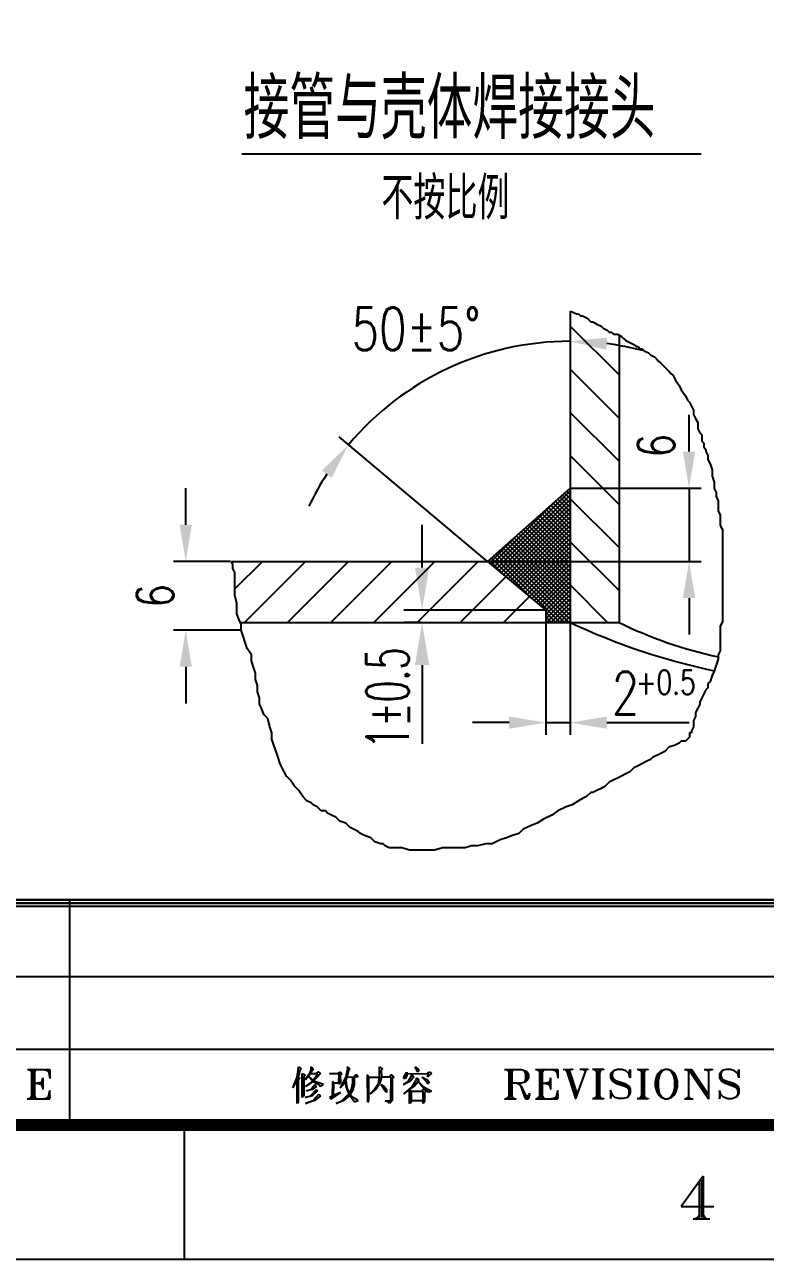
# Model space of a CAD drawing. Extents: x 0 to 1476, y -3 to 841.
# Drawn here: x 260.9 to 321.6, y 0 to 101.2 of the extents above; entities that cross this region are included whole.
import ezdxf

# ---------------------------------------------------------------- set-up
doc = ezdxf.new("R2010")
doc.units = 0
doc.header["$LTSCALE"] = 3
doc.header["$MEASUREMENT"] = 0
doc.layers.get('0').update_dxf_attribs({"linetype": 'CONTINUOUS'})
doc.layers.get('DEFPOINTS').update_dxf_attribs({"linetype": 'CONTINUOUS'})
for name, color, linetype in [('1', 2, 'CONTINUOUS'), ('2', 1, 'CONTINUOUS'), ('BORDER', 7, 'CONTINUOUS')]:
    doc.layers.add(name, color=color, linetype=linetype)
doc.styles.add('HZTXT', font='romans', dxfattribs={"width": 0.75, "bigfont": 'HZTXT'})
doc.styles.add('ROMANS', font='romans')
doc.styles.get("Standard").update_dxf_attribs({"font": 'simplex', "width": 0.75, "bigfont": 'hztxt'})
doc.dimstyles.get("Standard").update_dxf_attribs({"dimtxt": 3, "dimasz": 3, "dimexe": 1, "dimexo": 0.06, "dimgap": 1, "dimtad": 1, "dimzin": 0, "dimtxsty": 'STANDARD', "dimcen": 0.09, "dimclrd": 3, "dimclre": 3, "dimclrt": 3, "dimazin": 3, "dimtfac": 0.051429, "dimtofl": 0, "dimtmove": 0, "dimatfit": 3, "dimtolj": 1, "dimtzin": 0})

# ---------------------------------------------------------------- blocks, each defined once
blk = doc.blocks.new('*D41')
at = {"color": 3, "linetype": 'BYBLOCK'}
for p, q in [((3105.71, 252.09), (3105.71, 255.09)), ((3096.03, 249.09), (3106.71, 249.09)), ((3105.71, 249.09), (3105.71, 243.09)), ((3089.26, 243.09), (3106.71, 243.09)), ((3105.71, 240.09), (3105.71, 237.09))]:
    blk.add_line(p, q, dxfattribs=at)
for points in [[(3105.21, 252.09), (3106.21, 252.09), (3105.71, 249.09)], [(3105.21, 240.09), (3106.21, 240.09), (3105.71, 243.09)]]:
    blk.add_solid(points, dxfattribs=at)
at = {"layer": 'DEFPOINTS', "color": 0, "linetype": 'BYBLOCK'}
for p in [(3095.97, 249.09), (3089.2, 243.09), (3105.71, 243.09)]:
    blk.add_point(p, dxfattribs=at)
at = {"color": 3, "linetype": 'BYBLOCK', "insert": (3103.02, 252.57), "char_height": 3, "attachment_point": 5, "rotation": 90}
blk.add_mtext('\\A1;6', dxfattribs=at)
blk = doc.blocks.new('*D44')
at = {"color": 3, "linetype": 'BYBLOCK'}
for p, q in [((3064.47, 246.09), (3064.47, 249.09)), ((3068.15, 243.09), (3063.47, 243.09)), ((3068.95, 237.46), (3063.47, 237.46)), ((3064.47, 234.46), (3064.47, 231.46))]:
    blk.add_line(p, q, dxfattribs=at)
for points in [[(3063.97, 246.09), (3064.97, 246.09), (3064.47, 243.09)], [(3063.97, 234.46), (3064.97, 234.46), (3064.47, 237.46)]]:
    blk.add_solid(points, dxfattribs=at)
at = {"layer": 'DEFPOINTS', "color": 0, "linetype": 'BYBLOCK'}
for p in [(3068.21, 243.09), (3064.47, 237.46), (3069.01, 237.46)]:
    blk.add_point(p, dxfattribs=at)
at = {"color": 3, "linetype": 'BYBLOCK', "insert": (3061.97, 240.27), "char_height": 3, "attachment_point": 5, "rotation": 90}
blk.add_mtext('\\A1;6', dxfattribs=at)

msp = doc.modelspace()

# ---------------------------------------------------------------- hatches: boundary and pattern name
h = msp.add_hatch()
h.set_pattern_fill('ANSI31', color=256, scale=20, angle=90, style=0)
h.set_pattern_definition([(135, (-13.8068, -152.1472), (-1.767767, -1.767767), [])])
h.paths.add_polyline_path([(309.59508, 52.18044), (309.59508, 75.72753), (309.47129, 75.78936), (309.13423, 75.78936), (308.9657, 75.9577), (308.79717, 75.9577), (308.62864, 76.12604), (308.29158, 76.29438), (308.12305, 76.46273), (307.78598, 76.63107), (307.44892, 76.79941), (307.28039, 76.79941), (307.11186, 76.96775), (306.94333, 77.1361), (306.60626, 77.30444), (306.43774, 77.30444), (306.2692, 77.47278), (306.10068, 77.47278), (305.76362, 77.64113), (305.59508, 77.69724), (305.59508, 52.18044)])
h = msp.add_hatch()
h.set_pattern_fill('ANSI37', color=256, scale=2, angle=90, style=0)
h.set_pattern_definition([(135, (-13.80684, -152.1472), (-0.1767767, -0.1767767), []), (225, (-13.80684, -152.1472), (0.1767767, -0.1767767), [])])
h.paths.add_polyline_path([(303.59508, 53.18044), (303.59508, 52.18044), (305.59508, 52.18044), (305.59508, 63.18044), (298.82806, 57.18044)])
h = msp.add_hatch()
h.set_pattern_fill('ANSI31', color=256, scale=20, style=0)
h.set_pattern_definition([(45, (-13.8068, -152.1472), (-1.767767, 1.767767), [])])
h.paths.add_polyline_path([(303.59508, 52.18044), (303.59508, 53.18044), (298.82806, 57.18044), (277.83305, 57.18044), (277.95594, 56.93494), (277.95594, 56.59825), (278.12446, 56.26157), (278.12446, 54.40979), (278.293, 53.73642), (278.293, 52.8947), (278.46152, 52.38968), (278.56626, 52.18044)])

# ---------------------------------------------------------------- linework, layer by layer
for p, q in [((278.70384, 90.57502), (316.31875, 90.57502)), ((305.59508, 77.69724), (305.76362, 77.64113)), ((305.76362, 77.64113), (306.10068, 77.47278)), ((306.10068, 77.47278), (306.2692, 77.47278)), ((306.2692, 77.47278), (306.43774, 77.30444)), ((306.43774, 77.30444), (306.60626, 77.30444)), ((306.60626, 77.30444), (306.94333, 77.1361)), ((306.94333, 77.1361), (307.11186, 76.96775)), ((307.11186, 76.96775), (307.28039, 76.79941)), ((307.28039, 76.79941), (307.44892, 76.79941)), ((307.44892, 76.79941), (307.78598, 76.63107)), ((307.78598, 76.63107), (308.12305, 76.46273)), ((308.12305, 76.46273), (308.29158, 76.29438)), ((308.29158, 76.29438), (308.62864, 76.12604)), ((308.62864, 76.12604), (308.79717, 75.9577)), ((308.79717, 75.9577), (308.9657, 75.9577)), ((308.9657, 75.9577), (309.13423, 75.78936)), ((309.13423, 75.78936), (309.47129, 75.78936)), ((309.47129, 75.78936), (309.80836, 75.62101)), ((309.80836, 75.62101), (309.97689, 75.45267)), ((309.97689, 75.45267), (310.14542, 75.28433)), ((310.14542, 75.28433), (310.48249, 75.11598)), ((310.48249, 75.11598), (310.81955, 74.94764)), ((310.81955, 74.94764), (310.98807, 74.77929)), ((310.98807, 74.77929), (311.15661, 74.77929)), ((311.15661, 74.77929), (311.32513, 74.61095)), ((311.32513, 74.61095), (311.49367, 74.61095)), ((311.49367, 74.61095), (311.66221, 74.44261)), ((311.66221, 74.44261), (311.99927, 74.27426)), ((311.99927, 74.27426), (312.16779, 74.10592)), ((312.16779, 74.10592), (312.50485, 73.93758)), ((312.50485, 73.93758), (312.67339, 73.76923)), ((312.67339, 73.76923), (312.84193, 73.60089)), ((312.84193, 73.60089), (313.01045, 73.43255)), ((313.01045, 73.43255), (313.17899, 73.26421)), ((313.17899, 73.26421), (313.34751, 73.09586)), ((313.34751, 73.09586), (313.68459, 72.75918)), ((313.68459, 72.75918), (313.85311, 72.59084)), ((313.85311, 72.59084), (314.02165, 72.42249)), ((314.02165, 72.42249), (314.19017, 72.08581)), ((314.19017, 72.08581), (314.52723, 71.58078)), ((314.52723, 71.58078), (314.69577, 71.24409)), ((314.69577, 71.24409), (315.03283, 70.73907)), ((315.03283, 70.73907), (315.20137, 70.40238)), ((315.20137, 70.40238), (315.36989, 70.23404)), ((315.36989, 70.23404), (315.53843, 69.89735)), ((315.53843, 69.89735), (315.70695, 69.56066)), ((315.70695, 69.56066), (315.70695, 69.22397)), ((315.70695, 69.22397), (315.87549, 68.88729)), ((315.87549, 68.88729), (316.04403, 68.5506)), ((316.04403, 68.5506), (316.04403, 68.04557)), ((316.04403, 68.04557), (316.21255, 67.70889)), ((316.21255, 67.70889), (316.38109, 67.54055)), ((316.38109, 67.54055), (316.38109, 67.03552)), ((316.38109, 67.03552), (316.54961, 66.86718)), ((316.54961, 66.86718), (316.54961, 66.53049)), ((316.54961, 66.53049), (316.71815, 66.36215)), ((316.71815, 66.36215), (316.71815, 66.1938)), ((316.71815, 66.1938), (316.88667, 65.85712)), ((316.88667, 65.85712), (316.88667, 65.52043)), ((316.88667, 65.52043), (317.05521, 65.18375)), ((317.05521, 65.18375), (317.22375, 64.67871)), ((317.22375, 64.67871), (317.22375, 64.17368)), ((317.22375, 64.17368), (317.39227, 63.66865)), ((317.39227, 63.66865), (317.39227, 63.16363)), ((317.39227, 63.16363), (317.56081, 62.82694)), ((317.56081, 62.82694), (317.56081, 62.49026)), ((317.56081, 62.49026), (317.72933, 62.15357)), ((317.72933, 62.15357), (317.72933, 61.31186)), ((317.72933, 61.31186), (317.89787, 60.97517)), ((317.89787, 60.97517), (317.89787, 60.13346)), ((317.89787, 60.13346), (318.06639, 59.79677)), ((318.06639, 59.79677), (318.06639, 52.22133)), ((277.95594, 56.93494), (277.83305, 57.18044)), ((277.95594, 56.59825), (277.95594, 56.93494)), ((278.12446, 56.26157), (277.95594, 56.59825)), ((278.12446, 54.40979), (278.12446, 56.26157)), ((278.293, 53.73642), (278.12446, 54.40979)), ((278.293, 52.8947), (278.293, 53.73642)), ((278.46152, 52.38968), (278.293, 52.8947)), ((278.63006, 52.05299), (278.46152, 52.38968)), ((278.63006, 51.54796), (278.63006, 52.05299)), ((318.06639, 52.22133), (317.89787, 51.88465)), ((317.89787, 51.88465), (317.89787, 49.86454)), ((278.7986, 51.04294), (278.63006, 51.54796)), ((278.96712, 50.53791), (278.7986, 51.04294)), ((279.13566, 50.03288), (278.96712, 50.53791)), ((279.47272, 49.52785), (279.13566, 50.03288)), ((317.89787, 49.86454), (317.72933, 49.52785)), ((279.47272, 49.02281), (279.47272, 49.52785)), ((279.64124, 48.51779), (279.47272, 49.02281)), ((317.56081, 48.68613), (317.39227, 48.1811)), ((317.72933, 49.19116), (317.56081, 48.68613)), ((317.72933, 49.52785), (317.72933, 49.19116)), ((279.80978, 48.01276), (279.64124, 48.51779)), ((279.80978, 47.50773), (279.80978, 48.01276)), ((317.22375, 47.84441), (317.05521, 47.33939)), ((317.39227, 48.1811), (317.22375, 47.84441)), ((279.97832, 47.0027), (279.80978, 47.50773)), ((279.97832, 46.49767), (279.97832, 47.0027)), ((316.71815, 46.66602), (316.54961, 46.32933)), ((316.88667, 46.83436), (316.71815, 46.66602)), ((317.05521, 47.33939), (316.88667, 47.17104)), ((316.88667, 47.17104), (316.88667, 46.83436)), ((280.14684, 45.99265), (279.97832, 46.49767)), ((280.14684, 45.48762), (280.14684, 45.99265)), ((316.38109, 45.99265), (316.21255, 45.65596)), ((316.21255, 45.65596), (316.21255, 45.48762)), ((316.54961, 46.32933), (316.38109, 45.99265)), ((280.31538, 45.15093), (280.14684, 45.48762)), ((280.4839, 44.6459), (280.31538, 45.15093)), ((280.82098, 44.30922), (280.4839, 44.6459)), ((316.04403, 45.15093), (315.87549, 44.81425)), ((315.87549, 44.81425), (315.87549, 44.47756)), ((316.21255, 45.48762), (316.04403, 45.15093)), ((280.9895, 43.63584), (280.82098, 44.30922)), ((281.15804, 43.13081), (280.9895, 43.63584)), ((315.70695, 43.63584), (315.53843, 43.29915)), ((315.87549, 44.47756), (315.70695, 44.14087)), ((315.70695, 44.14087), (315.70695, 43.63584)), ((281.15804, 42.62578), (281.15804, 43.13081)), ((281.32656, 42.12075), (281.15804, 42.62578)), ((315.20137, 42.62578), (315.03283, 42.45744)), ((315.36989, 42.79412), (315.20137, 42.62578)), ((315.53843, 43.13081), (315.36989, 43.13081)), ((315.36989, 43.13081), (315.36989, 42.79412)), ((315.53843, 43.29915), (315.53843, 43.13081)), ((281.4951, 41.61573), (281.32656, 42.12075)), ((281.66362, 41.1107), (281.4951, 41.61573)), ((313.34751, 41.61573), (313.01045, 41.44738)), ((313.68459, 41.95241), (313.34751, 41.61573)), ((314.19017, 42.12075), (313.68459, 41.95241)), ((314.52723, 42.2891), (314.19017, 42.12075)), ((314.69577, 42.45744), (314.52723, 42.2891)), ((315.03283, 42.45744), (314.69577, 42.45744)), ((281.83216, 40.60567), (281.66362, 41.1107)), ((282.0007, 40.26898), (281.83216, 40.60567)), ((311.83073, 40.77401), (311.15661, 40.43733)), ((312.16779, 40.94236), (311.83073, 40.77401)), ((312.33633, 41.1107), (312.16779, 40.94236)), ((313.01045, 41.44738), (312.33633, 41.1107)), ((282.16922, 39.9323), (282.0007, 40.26898)), ((282.33776, 39.59561), (282.16922, 39.9323)), ((282.67482, 39.25893), (282.33776, 39.59561)), ((309.80836, 39.59561), (308.79717, 39.09058)), ((310.14542, 39.76396), (309.80836, 39.59561)), ((310.48249, 39.9323), (310.14542, 39.76396)), ((310.65101, 40.10064), (310.48249, 39.9323)), ((310.81955, 40.26898), (310.65101, 40.10064)), ((311.15661, 40.43733), (310.81955, 40.26898)), ((283.01188, 38.75389), (282.67482, 39.25893)), ((283.34894, 38.41721), (283.01188, 38.75389)), ((308.12305, 38.58555), (307.78598, 38.41721)), ((308.46011, 38.75389), (308.12305, 38.58555)), ((308.79717, 39.09058), (308.46011, 38.75389)), ((283.686, 37.91218), (283.34894, 38.41721)), ((284.02306, 37.57549), (283.686, 37.91218)), ((284.36013, 37.40715), (284.02306, 37.57549)), ((306.2692, 37.57549), (305.76362, 37.23881)), ((306.60626, 37.74383), (306.2692, 37.57549)), ((306.94333, 37.91218), (306.60626, 37.74383)), ((307.28039, 38.24886), (306.94333, 37.91218)), ((307.44892, 38.24886), (307.28039, 38.24886)), ((307.78598, 38.41721), (307.44892, 38.24886)), ((284.52866, 37.23881), (284.36013, 37.40715)), ((284.86572, 37.07046), (284.52866, 37.23881)), ((285.20278, 36.73378), (284.86572, 37.07046)), ((285.53985, 36.73378), (285.20278, 36.73378)), ((285.70838, 36.56544), (285.53985, 36.73378)), ((286.04544, 36.39709), (285.70838, 36.56544)), ((304.58388, 36.73378), (304.0783, 36.39709)), ((305.25802, 37.07046), (304.58388, 36.73378)), ((305.76362, 37.23881), (305.25802, 37.07046)), ((286.3825, 36.22875), (286.04544, 36.39709)), ((286.71957, 35.89207), (286.3825, 36.22875)), ((287.22516, 35.72372), (286.71957, 35.89207)), ((287.56222, 35.38704), (287.22516, 35.72372)), ((302.39298, 35.55538), (302.05592, 35.38704)), ((302.89858, 35.72372), (302.39298, 35.55538)), ((303.40416, 36.06041), (302.89858, 35.72372)), ((304.0783, 36.39709), (303.40416, 36.06041)), ((287.89929, 35.21869), (287.56222, 35.38704)), ((288.23635, 35.05035), (287.89929, 35.21869)), ((288.40487, 34.88201), (288.23635, 35.05035)), ((288.74195, 34.71367), (288.40487, 34.88201)), ((289.24753, 34.54532), (288.74195, 34.71367)), ((289.58459, 34.20864), (289.24753, 34.54532)), ((300.3706, 34.54532), (299.865, 34.37698)), ((300.8762, 34.71367), (300.3706, 34.54532)), ((301.3818, 34.88201), (300.8762, 34.71367)), ((301.71886, 35.21869), (301.3818, 34.88201)), ((302.05592, 35.38704), (301.71886, 35.21869)), ((290.09019, 34.04029), (289.58459, 34.20864)), ((290.25873, 34.04029), (290.09019, 34.04029)), ((290.42725, 33.87195), (290.25873, 34.04029)), ((290.76431, 33.7036), (290.42725, 33.87195)), ((291.77551, 33.7036), (290.76431, 33.7036)), ((292.44963, 33.53526), (291.77551, 33.7036)), ((294.47201, 33.53526), (292.44963, 33.53526)), ((295.14613, 33.7036), (294.47201, 33.53526)), ((296.99998, 33.7036), (295.14613, 33.7036)), ((297.50557, 33.87195), (296.99998, 33.7036)), ((298.01116, 33.87195), (297.50557, 33.87195)), ((298.68529, 34.04029), (298.01116, 33.87195)), ((299.19088, 34.04029), (298.68529, 34.04029)), ((299.865, 34.37698), (299.19088, 34.04029))]:
    msp.add_line(p, q)
at = {"linetype": 'BYBLOCK'}
for p, q in [((298.82806, 57.18044), (286.66512, 67.38636)), ((303.59508, 52.18044), (303.59508, 42.97253)), ((305.59508, 52.18044), (305.59508, 42.97253)), ((300.59508, 43.97253), (297.59508, 43.97253)), ((303.59508, 43.97253), (305.59508, 43.97253)), ((308.59508, 43.97253), (315.34508, 43.97253))]:
    msp.add_line(p, q, dxfattribs=at)
at = {"color": 3, "linetype": 'BYBLOCK'}
for p, q in [((293.46083, 56.68044), (293.46083, 60.18044)), ((303.53258, 53.18044), (291.96083, 53.18044)), ((293.39833, 52.18044), (291.96083, 52.18044)), ((293.46083, 48.68044), (293.46083, 45.18044))]:
    msp.add_line(p, q, dxfattribs=at)
at = {"linetype": 'BYBLOCK'}
for start, end in [(90, 140), (75.4919677, 82.7459839), (147.2540161, 154.5080323)]:
    msp.add_arc((305.59508, 51.50224), 23.71131, start, end, dxfattribs=at)
for points in [[(308.55744, 74.52477), (308.6207, 75.52276), (305.59508, 75.21355)], [(285.24946, 64.62457), (286.05463, 64.03153), (287.43116, 66.74357)], [(300.59508, 44.47253), (300.59508, 43.47253), (303.59508, 43.97253)], [(308.59508, 44.47253), (308.59508, 43.47253), (305.59508, 43.97253)]]:
    msp.add_solid(points, dxfattribs=at)
at = {"color": 3, "linetype": 'BYBLOCK'}
for points in [[(292.87749, 56.68044), (294.04416, 56.68044), (293.46083, 53.18044)], [(292.87749, 48.68044), (294.04416, 48.68044), (293.46083, 52.18044)]]:
    msp.add_solid(points, dxfattribs=at)
at = {"layer": '1'}
msp.add_line((293.46083, 45.18044), (293.46083, 42.2442), dxfattribs=at)
at = {"layer": '2'}
for p, q in [((305.59508, 77.69724), (305.59508, 52.18044)), ((309.59508, 75.72753), (309.59508, 52.18044)), ((298.82806, 57.18044), (305.59508, 63.18044)), ((277.83305, 57.18044), (298.82806, 57.18044)), ((298.82806, 57.18044), (303.59508, 53.18044)), ((303.59508, 53.18044), (303.59508, 52.18044)), ((278.56626, 52.18044), (309.59508, 52.18044))]:
    msp.add_line(p, q, dxfattribs=at)
for centre, radius, start, end in [((328.51068, 100.96349), 53.89722, 244.8384346, 258.1100776), ((325.47471, 84.72854), 36.21521, 243.9930848, 257.6507022)]:
    msp.add_arc(centre, radius, start, end, dxfattribs=at)
at = {"layer": 'BORDER'}
for p, q in [((225.31947, 29.46993), (402.1, 29.46993)), ((402.1, 29.42759), (225.99697, 29.42759)), ((264.59231, 11.1775), (264.59231, 29.46993)), ((225.99697, 29.17353), (402.35406, 29.17353)), ((402.1, 29.17353), (225.99697, 29.17353)), ((225.99697, 29.17353), (402.1, 29.17353)), ((225.99697, 29.17353), (402.1, 29.17353)), ((402.1, 29.17353), (225.99697, 29.17353)), ((225.99697, 29.17353), (402.7775, 29.17353)), ((402.1, 28.91947), (225.99697, 28.91947)), ((225.99697, 23.16074), (402.7775, 23.16074)), ((402.7775, 17.19029), (225.99697, 17.19029)), ((274, 0), (274, 10.5)), ((0, 0), (594, 0))]:
    msp.add_line(p, q, dxfattribs=at)
at = {"layer": 'BORDER', "color": 7}
for p, q in [((261.11597, 15.54253), (262.95454, 15.54238)), ((261.23995, 15.54498), (261.45347, 15.44706)), ((261.36393, 15.54743), (261.45592, 15.32308)), ((261.45347, 15.44706), (261.46134, 15.41803)), ((261.45889, 15.54201), (261.45525, 13.14158)), ((261.45592, 15.32308), (261.46379, 15.29405)), ((261.57745, 15.44951), (261.57678, 13.26802)), ((261.92579, 15.54394), (261.70143, 15.45196)), ((261.70143, 15.45196), (261.7093, 15.42293)), ((261.70685, 15.54691), (261.70322, 13.14648)), ((261.80181, 15.54149), (261.70388, 15.32798)), ((261.70388, 15.32798), (261.71175, 15.29895)), ((262.39269, 15.54587), (262.94912, 15.44743)), ((262.61163, 15.5429), (262.95157, 15.32345)), ((262.73561, 15.54535), (262.95402, 15.19947)), ((262.83056, 15.53993), (262.95351, 14.85655)), ((262.94912, 15.44743), (262.95699, 15.4184)), ((262.95157, 15.32345), (262.95944, 15.29442)), ((262.95454, 15.54238), (262.95351, 14.85655)), ((262.95402, 15.19947), (262.96189, 15.17044)), ((283.22015, 14.92872), (283.31859, 15.48515)), ((283.44257, 15.4876), (283.3151, 14.9233)), ((283.31859, 15.48515), (283.33485, 15.77002)), ((283.33485, 15.77002), (283.56411, 15.61404)), ((283.56411, 15.61404), (283.44257, 15.4876)), ((283.63738, 15.2288), (283.8878, 15.10972)), ((283.63968, 13.26624), (283.63738, 15.2288)), ((283.63738, 15.2288), (283.64525, 15.19977)), ((284.22826, 15.23318), (283.87399, 14.70087)), ((283.87399, 14.70087), (284.32322, 15.22776)), ((284.34735, 15.48359), (284.22826, 15.23318)), ((284.32322, 15.22776), (284.4423, 15.47817)), ((284.32322, 15.22776), (284.79012, 15.22969)), ((284.56383, 15.60461), (284.33458, 15.76059)), ((284.33458, 15.76059), (284.34735, 15.48359)), ((284.4423, 15.47817), (284.56383, 15.60461)), ((284.44616, 14.54437), (284.9141, 15.23214)), ((285.13304, 15.22917), (284.53325, 14.56798)), ((284.79012, 15.22969), (284.91165, 15.35612)), ((284.9141, 15.23214), (284.79012, 15.22969)), ((284.79012, 15.22969), (284.79799, 15.20066)), ((284.91165, 15.35612), (285.00661, 15.3507)), ((285.00661, 15.3507), (285.13304, 15.22917)), ((285.8848, 15.21484), (286.57064, 15.2138)), ((286.57064, 15.2138), (286.66314, 15.33237)), ((286.65772, 15.23741), (286.57064, 15.2138)), ((286.57064, 15.2138), (286.57851, 15.18478)), ((286.65126, 14.45662), (286.65772, 15.23741)), ((286.66314, 15.33237), (286.78712, 15.33482)), ((286.88453, 15.20541), (286.75513, 15.10801)), ((286.78712, 15.33482), (286.88453, 15.20541)), ((287.33621, 15.60832), (287.20332, 14.94906)), ((287.55515, 15.60535), (287.32589, 15.76133)), ((287.32589, 15.76133), (287.33621, 15.60832)), ((287.33517, 14.92248), (287.46264, 15.48679)), ((287.46264, 15.48679), (287.55515, 15.60535)), ((289.98356, 14.92375), (289.97428, 15.76259)), ((289.97428, 15.76259), (290.20354, 15.60661)), ((290.20354, 15.60661), (290.11104, 15.48805)), ((290.11104, 15.48805), (290.13658, 14.93407)), ((291.97515, 14.93392), (292.2079, 15.33979)), ((292.2079, 15.33979), (292.21035, 15.21581)), ((292.21035, 15.21581), (292.2128, 15.09183)), ((292.21035, 15.21581), (293.89591, 15.20534)), ((292.89967, 15.77663), (293.1368, 15.59162)), ((292.97592, 15.61033), (292.89967, 15.77663)), ((292.89967, 15.77663), (292.90754, 15.7476)), ((293.11267, 15.33578), (292.97592, 15.61033)), ((293.22633, 15.49124), (293.11267, 15.33578)), ((293.1368, 15.59162), (293.22633, 15.49124)), ((293.89591, 15.20534), (293.98841, 15.32391)), ((293.98299, 15.22895), (293.89591, 15.20534)), ((293.89591, 15.20534), (293.90378, 15.17631)), ((294.23096, 15.23385), (293.90868, 14.92835)), ((293.90868, 14.92835), (293.98299, 15.22895)), ((293.98841, 15.32391), (294.14142, 15.33423)), ((294.14142, 15.33423), (294.23096, 15.23385)), ((300.22197, 15.54923), (301.59365, 15.54715)), ((300.34596, 15.55168), (300.55947, 15.45376)), ((300.46994, 15.55413), (300.56192, 15.32977)), ((300.55947, 15.45376), (300.56734, 15.42473)), ((300.56489, 15.54871), (300.56126, 13.14828)), ((300.56192, 15.32977), (300.56979, 15.30075)), ((300.68345, 15.45621), (300.68279, 13.27471)), ((301.03179, 15.55064), (300.80744, 15.45866)), ((300.80744, 15.45866), (300.81531, 15.42963)), ((300.81286, 15.55361), (300.80922, 13.15318)), ((300.90781, 15.54819), (300.80989, 15.33467)), ((300.80989, 15.33467), (300.81776, 15.30565)), ((301.59365, 15.54715), (301.93115, 15.45168)), ((301.59365, 15.54715), (301.83619, 15.4571)), ((301.83619, 15.4571), (301.93605, 15.20371)), ((301.93605, 15.20371), (301.93011, 14.76584)), ((301.93115, 15.45168), (302.05758, 15.33015)), ((301.9336, 15.3277), (302.05461, 15.11121)), ((302.05758, 15.33015), (302.17859, 15.11366)), ((302.74639, 15.54804), (304.58496, 15.54789)), ((302.87037, 15.55049), (303.08388, 15.45257)), ((302.96532, 15.54507), (303.08633, 15.32859)), ((303.08388, 15.45257), (303.09175, 15.42354)), ((303.0893, 15.54752), (303.08567, 13.14709)), ((303.08633, 15.32859), (303.0942, 15.29956)), ((303.20787, 15.45502), (303.2072, 13.27353)), ((303.55621, 15.54945), (303.30282, 15.4496)), ((303.30282, 15.4496), (303.31069, 15.42057)), ((303.30824, 15.54455), (303.3046, 13.14412)), ((303.43222, 15.547), (303.30527, 15.32562)), ((303.30527, 15.32562), (303.31314, 15.29659)), ((303.99408, 15.54351), (304.57954, 15.45294)), ((304.24204, 15.54841), (304.58199, 15.32896)), ((304.337, 15.54299), (304.58444, 15.20498)), ((304.46098, 15.54544), (304.58392, 14.86206)), ((304.57954, 15.45294), (304.58741, 15.42391)), ((304.58199, 15.32896), (304.58986, 15.29993)), ((304.58496, 15.54789), (304.58392, 14.86206)), ((304.58444, 15.20498), (304.59231, 15.17595)), ((305.02283, 15.54196), (305.82478, 15.57239)), ((305.14682, 15.54441), (305.36278, 15.3225)), ((305.2708, 15.54686), (306.04008, 13.169)), ((305.35788, 15.57046), (306.0406, 13.51191)), ((305.36278, 15.3225), (305.37065, 15.29347)), ((305.48186, 15.57291), (306.16458, 13.51436)), ((305.7008, 15.56994), (305.48431, 15.44893)), ((305.48431, 15.44893), (305.49218, 15.4199)), ((305.60585, 15.57536), (305.48676, 15.32495)), ((305.48676, 15.32495), (305.49463, 15.29592)), ((305.82478, 15.57239), (305.83265, 15.54337)), ((306.85599, 15.44685), (306.04008, 13.169)), ((306.38664, 15.56891), (307.07248, 15.56787)), ((306.6346, 15.57381), (306.85599, 15.44685)), ((306.97752, 15.57329), (306.85599, 15.44685)), ((306.85599, 15.44685), (306.86386, 15.41783)), ((306.85599, 15.44685), (306.86386, 15.41783)), ((307.07248, 15.56787), (307.08034, 15.53884)), ((307.41539, 15.56735), (308.3492, 15.57121)), ((307.53938, 15.5698), (307.76076, 15.44284)), ((307.66336, 15.57225), (307.76321, 15.31886)), ((307.75831, 15.56683), (307.75468, 13.1664)), ((307.76076, 15.44284), (307.76863, 15.41382)), ((307.76321, 15.31886), (307.77108, 15.28983)), ((307.88474, 15.44529), (307.88408, 13.2638)), ((308.00628, 15.57173), (308.00264, 13.1713)), ((308.22521, 15.56876), (308.00873, 15.44774)), ((308.00873, 15.44774), (308.0166, 15.41872)), ((308.10123, 15.56631), (308.01118, 15.32376)), ((308.01118, 15.32376), (308.01905, 15.29473)), ((308.3492, 15.57121), (308.35706, 15.54218)), ((308.91053, 15.2248), (308.91001, 14.88188)), ((309.13244, 15.44077), (308.91053, 15.2248)), ((309.13244, 15.44077), (309.03451, 15.22725)), ((309.03451, 15.22725), (309.03941, 14.97929)), ((309.4729, 15.56423), (309.13244, 15.44077)), ((309.81582, 15.56371), (309.4729, 15.56423)), ((310.16119, 15.43921), (309.81582, 15.56371)), ((310.40619, 15.22517), (310.16119, 15.43921)), ((310.40619, 15.22517), (310.50166, 15.56267)), ((310.50062, 14.87683), (310.40619, 15.22517)), ((310.50166, 15.56267), (310.50062, 14.87683)), ((311.09254, 15.56705), (311.99732, 15.56304)), ((311.1875, 15.56163), (311.43791, 15.44255)), ((311.31148, 15.56408), (311.43249, 15.3476)), ((311.43546, 15.56653), (311.43183, 13.1661)), ((311.43249, 15.3476), (311.44036, 15.31857)), ((311.43791, 15.44255), (311.44578, 15.41352)), ((311.53287, 15.43713), (311.52433, 13.28466)), ((311.6544, 15.56356), (311.65076, 13.16313)), ((311.77838, 15.56601), (311.65143, 15.34463)), ((311.65143, 15.34463), (311.6593, 15.3156)), ((311.87333, 15.56059), (311.65685, 15.43958)), ((311.65685, 15.43958), (311.66472, 15.41055)), ((311.99732, 15.56304), (312.00519, 15.53401)), ((312.80662, 15.22153), (312.67967, 15.00015)), ((312.90157, 15.21612), (312.80365, 15.0026)), ((313.02852, 15.4375), (312.80662, 15.22153)), ((313.1525, 15.43995), (312.90402, 15.09213)), ((313.36899, 15.56096), (313.02852, 15.4375)), ((313.36899, 15.56096), (313.1525, 15.43995)), ((313.58793, 15.55799), (313.36899, 15.56096)), ((313.36899, 15.56096), (313.37686, 15.53194)), ((313.9333, 15.43349), (313.58793, 15.55799)), ((313.83834, 15.43891), (313.58793, 15.55799)), ((313.58793, 15.55799), (313.5958, 15.52897)), ((314.05676, 15.09302), (313.83834, 15.43891)), ((314.17829, 15.21946), (313.9333, 15.43349)), ((314.17532, 15.00052), (314.05431, 15.21701)), ((314.05431, 15.21701), (314.06218, 15.18798)), ((314.27028, 14.9951), (314.17829, 15.21946)), ((314.9596, 15.55592), (315.55048, 15.5603)), ((315.08358, 15.55837), (315.30497, 15.43141)), ((315.30252, 15.5554), (315.29643, 13.27895)), ((315.30252, 15.5554), (316.91852, 13.15779)), ((315.30497, 15.43141), (315.31284, 15.40239)), ((315.4265, 15.55785), (316.79506, 13.49826)), ((315.55048, 15.5603), (316.91904, 13.50071)), ((315.55048, 15.5603), (315.55835, 15.53127)), ((316.57924, 15.55874), (317.26508, 15.5577)), ((316.67419, 15.55332), (316.92461, 15.43424)), ((316.92461, 15.43424), (316.91852, 13.15779)), ((317.1411, 15.55525), (316.92461, 15.43424)), ((316.92461, 15.43424), (316.93248, 15.40521)), ((316.92461, 15.43424), (316.93248, 15.40521)), ((317.26508, 15.5577), (317.27295, 15.52867)), ((317.82641, 15.21129), (317.82589, 14.86837)), ((318.04045, 15.45629), (317.82641, 15.21129)), ((317.9504, 15.21374), (317.94743, 14.99481)), ((318.04045, 15.45629), (317.9504, 15.21374)), ((318.38879, 15.55072), (318.04045, 15.45629)), ((318.73171, 15.5502), (318.38879, 15.55072)), ((319.0692, 15.45473), (318.73171, 15.5502)), ((319.32207, 15.21166), (319.0692, 15.45473)), ((319.32207, 15.21166), (319.41754, 15.54916)), ((319.4165, 14.86333), (319.32207, 15.21166)), ((319.41754, 15.54916), (319.4165, 14.86333)), ((261.69987, 14.4232), (262.38571, 14.42216)), ((262.39113, 14.51712), (261.91881, 14.42023)), ((261.91881, 14.42023), (262.38816, 14.29818)), ((262.38868, 14.6411), (262.13775, 14.41726)), ((262.13775, 14.41726), (262.39061, 14.1742)), ((262.39165, 14.86004), (262.26173, 14.41971)), ((262.26173, 14.41971), (262.38764, 13.95526)), ((262.38571, 14.42216), (262.39358, 14.39314)), ((262.39165, 14.86004), (262.38764, 13.95526)), ((262.38816, 14.29818), (262.39603, 14.26915)), ((262.39061, 14.1742), (262.39848, 14.14517)), ((262.95351, 14.85655), (262.96137, 14.82752)), ((262.95351, 14.85655), (262.96137, 14.82752)), ((282.86535, 14.05349), (283.22015, 14.92872)), ((283.3151, 14.9233), (282.86535, 14.05349)), ((283.21161, 12.77625), (283.22015, 14.92872)), ((283.22015, 14.92872), (283.43366, 14.83079)), ((283.22015, 14.92872), (283.22802, 14.89969)), ((283.31213, 14.70436), (283.30411, 12.89481)), ((283.43366, 14.83079), (283.31213, 14.70436)), ((283.77413, 14.95426), (283.76122, 13.39267)), ((283.8878, 15.10972), (283.77413, 14.95426)), ((284.53325, 14.56798), (283.89953, 14.14689)), ((283.89953, 14.14689), (284.44616, 14.54437)), ((284.65723, 14.57043), (284.21201, 14.94832)), ((284.21201, 14.94832), (284.53325, 14.56798)), ((284.33443, 13.92201), (284.66213, 14.32247)), ((284.79643, 14.17191), (284.45841, 13.92446)), ((284.53325, 14.56798), (285.00505, 14.32195)), ((285.0026, 14.44593), (284.65723, 14.57043)), ((284.66213, 14.32247), (284.79643, 14.17191)), ((284.66213, 14.32247), (284.67, 14.29344)), ((285.37699, 14.3293), (285.0026, 14.44593)), ((285.00505, 14.32195), (285.13935, 14.17139)), ((285.13935, 14.17139), (285.37699, 14.3293)), ((286.12386, 14.56293), (286.10359, 13.3733)), ((286.22126, 14.43353), (286.12386, 14.56293)), ((286.19854, 13.36788), (286.22126, 14.43353)), ((286.65126, 14.45662), (286.22126, 14.43353)), ((286.22126, 14.43353), (286.65126, 14.45662)), ((286.65371, 14.33264), (286.65126, 14.45662)), ((286.77525, 14.45907), (286.65371, 14.33264)), ((286.75513, 15.10801), (286.77525, 14.45907)), ((287.20332, 14.94906), (286.76144, 14.05023)), ((286.76144, 14.05023), (287.12603, 14.42952)), ((287.12603, 14.42952), (287.33517, 14.92248)), ((287.32329, 14.04674), (287.20577, 14.82508)), ((287.20577, 14.82508), (287.21312, 14.45313)), ((287.21312, 14.45313), (287.22589, 14.17614)), ((287.22589, 14.17614), (287.33606, 13.76974)), ((287.33517, 14.92248), (287.88916, 14.94802)), ((287.66866, 13.92224), (287.77497, 14.44964)), ((287.77497, 14.44964), (287.7942, 14.95344)), ((287.90141, 14.32811), (287.79264, 13.92469)), ((287.7942, 14.95344), (287.80207, 14.92441)), ((287.88916, 14.94802), (288.00282, 15.10348)), ((287.88916, 14.94802), (287.90141, 14.32811)), ((288.23207, 14.9475), (287.88916, 14.94802)), ((288.00282, 15.10348), (288.1268, 15.10593)), ((288.1268, 15.10593), (288.23207, 14.9475)), ((289.10782, 14.93562), (288.96565, 15.11521)), ((288.96565, 15.11521), (288.98072, 12.87566)), ((289.10225, 13.0021), (289.10782, 14.93562)), ((289.10782, 14.93562), (289.98356, 14.92375)), ((289.56529, 13.93783), (289.89841, 14.43324)), ((289.9855, 14.45685), (289.66025, 13.93241)), ((289.89841, 14.43324), (289.98356, 14.92375)), ((289.98356, 14.92375), (289.99143, 14.89472)), ((290.13658, 14.93407), (289.9855, 14.45685)), ((290.11193, 14.33531), (290.34905, 14.1503)), ((290.45136, 13.77294), (290.11193, 14.33531)), ((290.11193, 14.33531), (290.1198, 14.30628)), ((290.13658, 14.93407), (290.78551, 14.95419)), ((290.91737, 14.92761), (290.13658, 14.93407)), ((290.78551, 14.95419), (290.89918, 15.10965)), ((290.89918, 15.10965), (290.99413, 15.10423)), ((290.9118, 12.99408), (290.91737, 14.92761)), ((290.99413, 15.10423), (291.1363, 14.92464)), ((291.0069, 14.82723), (290.99888, 13.01769)), ((291.1363, 14.92464), (291.0069, 14.82723)), ((292.4494, 14.5639), (291.9505, 14.33517)), ((291.9505, 14.33517), (292.32542, 14.56145)), ((291.9776, 14.80994), (291.97515, 14.93392)), ((292.10158, 14.81239), (291.9776, 14.80994)), ((292.2128, 15.09183), (292.10158, 14.81239)), ((292.32542, 14.56145), (292.6428, 15.11492)), ((292.78497, 14.93533), (292.4494, 14.5639)), ((292.6428, 15.11492), (292.78497, 14.93533)), ((292.6428, 15.11492), (292.65067, 15.08589)), ((292.97191, 14.70555), (292.65453, 14.15209)), ((292.77851, 14.15454), (293.13524, 14.56286)), ((293.21987, 14.71045), (292.96946, 14.82954)), ((292.96946, 14.82954), (292.97191, 14.70555)), ((293.13524, 14.56286), (293.21987, 14.71045)), ((293.13524, 14.56286), (293.5593, 14.14808)), ((293.46435, 14.1535), (293.13524, 14.56286)), ((293.13524, 14.56286), (293.14311, 14.53383)), ((293.47081, 14.93429), (293.90571, 14.70941)), ((293.91848, 14.43242), (293.47081, 14.93429)), ((293.47081, 14.93429), (293.47868, 14.90526)), ((293.90571, 14.70941), (294.01098, 14.55098)), ((294.00556, 14.45603), (293.91306, 14.33747)), ((293.91306, 14.33747), (293.91848, 14.43242)), ((294.01098, 14.55098), (294.00556, 14.45603)), ((301.58667, 14.42344), (300.80588, 14.4299)), ((300.80588, 14.4299), (300.81375, 14.40087)), ((301.24375, 14.42396), (301.49417, 14.30488)), ((301.49417, 14.30488), (301.58615, 14.08052)), ((301.49417, 14.30488), (301.59157, 14.17548)), ((301.84005, 14.5233), (301.58667, 14.42344)), ((301.93501, 14.51788), (301.58667, 14.42344)), ((301.58667, 14.42344), (301.59454, 14.39441)), ((301.59157, 14.17548), (301.93345, 13.48912)), ((301.93011, 14.76584), (301.84005, 14.5233)), ((302.05951, 14.86324), (301.93256, 14.64186)), ((301.93256, 14.64186), (301.94043, 14.61283)), ((302.05654, 14.64431), (301.93501, 14.51788)), ((302.05461, 15.11121), (302.05951, 14.86324)), ((302.18349, 14.86569), (302.05654, 14.64431)), ((302.17859, 15.11366), (302.18349, 14.86569)), ((303.30126, 14.42084), (303.9871, 14.4198)), ((303.99252, 14.51476), (303.54923, 14.42574)), ((303.54923, 14.42574), (303.98955, 14.29582)), ((303.99007, 14.63874), (303.76816, 14.42277)), ((303.76816, 14.42277), (303.992, 14.17184)), ((303.99304, 14.85768), (303.89215, 14.42522)), ((303.89215, 14.42522), (303.98903, 13.9529)), ((303.9871, 14.4198), (303.99497, 14.39078)), ((303.99304, 14.85768), (303.98903, 13.9529)), ((303.98955, 14.29582), (303.99742, 14.26679)), ((303.992, 14.17184), (303.99987, 14.14281)), ((304.58392, 14.86206), (304.59179, 14.83303)), ((304.58392, 14.86206), (304.59179, 14.83303)), ((308.91001, 14.88188), (309.03889, 14.63637)), ((309.03399, 14.88433), (309.13385, 14.63095)), ((309.03889, 14.63637), (309.37884, 14.41691)), ((309.03941, 14.97929), (309.1314, 14.75493)), ((309.1314, 14.75493), (309.38181, 14.63585)), ((309.13385, 14.63095), (309.37639, 14.54089)), ((309.37639, 14.54089), (310.06713, 14.29189)), ((309.37884, 14.41691), (310.06171, 14.19694)), ((309.38181, 14.63585), (310.06468, 14.41587)), ((310.06171, 14.19694), (310.2831, 14.06998)), ((310.06468, 14.41587), (310.40463, 14.19642)), ((310.06713, 14.29189), (310.28065, 14.19397)), ((310.28065, 14.19397), (310.40953, 13.94845)), ((310.40463, 14.19642), (310.50448, 13.94303)), ((312.55761, 14.5308), (312.55709, 14.18788)), ((312.55709, 14.18788), (312.68301, 13.72343)), ((312.67967, 15.00015), (312.55761, 14.5308)), ((312.80365, 15.0026), (312.67915, 14.65723)), ((312.67915, 14.65723), (312.68353, 14.06635)), ((312.90402, 15.09213), (312.80313, 14.65968)), ((312.80313, 14.65968), (312.80751, 14.0688)), ((314.1748, 14.6576), (314.05676, 15.09302)), ((314.17918, 14.06672), (314.1748, 14.6576)), ((314.26976, 14.65218), (314.17532, 15.00052)), ((314.27414, 14.0613), (314.26976, 14.65218)), ((314.39619, 14.53065), (314.27028, 14.9951)), ((314.27362, 13.71838), (314.39567, 14.18773)), ((314.39567, 14.18773), (314.39619, 14.53065)), ((317.82589, 14.86837), (317.94691, 14.65189)), ((317.94691, 14.65189), (318.28686, 14.43243)), ((317.94743, 14.99481), (318.03941, 14.77045)), ((317.94988, 14.87082), (318.04186, 14.64647)), ((318.03941, 14.77045), (318.28982, 14.65137)), ((318.04186, 14.64647), (318.29227, 14.52738)), ((318.28686, 14.43243), (318.97759, 14.18343)), ((318.28982, 14.65137), (318.97269, 14.43139)), ((318.29227, 14.52738), (318.97514, 14.30741)), ((318.97269, 14.43139), (319.32051, 14.18291)), ((318.97514, 14.30741), (319.19653, 14.18046)), ((318.97759, 14.18343), (319.19111, 14.0855)), ((319.19653, 14.18046), (319.31754, 13.96397)), ((319.32051, 14.18291), (319.4125, 13.95855)), ((261.4528, 13.26557), (261.23631, 13.14455)), ((261.45035, 13.38955), (261.3603, 13.147)), ((261.57678, 13.26802), (261.58465, 13.23899)), ((261.69832, 13.39445), (261.79817, 13.14106)), ((261.70077, 13.27047), (261.92215, 13.14351)), ((262.38764, 13.95526), (262.39551, 13.92624)), ((262.38764, 13.95526), (262.39551, 13.92624)), ((262.38905, 13.14544), (262.94846, 13.26594)), ((262.60799, 13.14247), (262.94601, 13.38992)), ((262.73197, 13.14492), (262.95143, 13.48487)), ((262.82693, 13.1395), (262.95195, 13.82779)), ((262.94601, 13.38992), (262.95388, 13.36089)), ((262.94846, 13.26594), (262.95633, 13.23691)), ((262.95091, 13.14195), (262.95195, 13.82779)), ((262.95143, 13.48487), (262.9593, 13.45585)), ((262.95195, 13.82779), (262.95982, 13.79876)), ((262.95195, 13.82779), (262.95982, 13.79876)), ((283.76122, 13.39267), (283.63968, 13.26624)), ((284.44705, 13.39164), (283.88765, 13.27114)), ((283.88765, 13.27114), (284.32307, 13.38919)), ((284.45841, 13.92446), (283.96493, 13.79068)), ((283.96493, 13.79068), (284.33443, 13.92201)), ((284.32307, 13.38919), (284.80133, 13.92394)), ((284.89873, 13.79454), (284.44705, 13.39164)), ((284.54936, 13.01427), (284.99859, 13.54116)), ((285.13289, 13.3906), (284.67334, 13.01672)), ((284.80133, 13.92394), (284.89873, 13.79454)), ((284.80133, 13.92394), (284.8092, 13.89491)), ((284.99859, 13.54116), (285.13289, 13.3906)), ((284.99859, 13.54116), (285.00646, 13.51213)), ((286.10359, 13.3733), (285.8871, 13.25229)), ((285.8871, 13.25229), (285.97664, 13.15191)), ((285.97664, 13.15191), (286.76879, 13.67828)), ((286.76879, 13.67828), (286.10359, 13.3733)), ((286.10359, 13.3733), (286.19854, 13.36788)), ((286.89173, 12.99489), (287.45707, 13.55326)), ((287.44624, 13.36335), (286.98668, 12.98947)), ((287.55203, 13.54784), (287.32329, 14.04674)), ((287.33606, 13.76974), (287.45707, 13.55326)), ((287.67356, 13.67427), (287.44624, 13.36335)), ((287.45707, 13.55326), (287.66866, 13.92224)), ((287.45707, 13.55326), (287.91507, 12.89838)), ((287.6573, 13.38941), (287.55203, 13.54784)), ((288.00512, 13.14093), (287.6573, 13.38941)), ((287.79264, 13.92469), (287.67356, 13.67427)), ((289.2007, 13.55853), (289.56529, 13.93783)), ((289.66025, 13.93241), (289.2007, 13.55853)), ((290.34905, 14.1503), (290.53599, 13.92053)), ((290.54089, 13.67256), (290.45136, 13.77294)), ((290.53599, 13.92053), (290.54089, 13.67256)), ((291.97307, 13.56224), (292.77851, 14.15454)), ((292.65453, 14.15209), (291.97307, 13.56224)), ((292.44138, 12.75435), (292.43262, 13.93612)), ((292.43262, 13.93612), (292.56692, 13.78556)), ((292.56692, 13.78556), (292.56292, 12.88079)), ((292.56692, 13.78556), (293.44267, 13.77368)), ((293.44267, 13.77368), (293.55633, 13.92914)), ((293.53762, 13.76826), (293.44267, 13.77368)), ((293.44267, 13.77368), (293.45054, 13.74465)), ((293.99911, 13.67524), (293.46435, 14.1535)), ((293.56019, 12.99534), (293.53762, 13.76826)), ((293.55633, 13.92914), (293.68031, 13.93159)), ((293.5593, 14.14808), (294.22346, 13.76722)), ((293.65619, 13.67576), (293.64973, 12.89497)), ((293.78559, 13.77316), (293.65619, 13.67576)), ((293.68031, 13.93159), (293.78559, 13.77316)), ((294.22346, 13.76722), (293.99911, 13.67524)), ((300.21834, 13.1488), (301.15214, 13.15266)), ((300.55881, 13.27226), (300.34232, 13.15125)), ((300.34232, 13.15125), (300.35019, 13.12222)), ((300.55636, 13.39624), (300.4663, 13.1537)), ((300.4663, 13.1537), (300.47417, 13.12467)), ((300.68279, 13.27471), (300.69066, 13.24568)), ((300.80432, 13.40114), (300.90417, 13.14776)), ((300.80677, 13.27716), (301.02816, 13.15021)), ((300.80922, 13.15318), (300.81709, 13.12415)), ((301.15214, 13.15266), (301.16001, 13.12363)), ((301.58615, 14.08052), (301.83308, 13.39959)), ((301.83308, 13.39959), (301.93293, 13.1462)), ((301.83604, 13.61852), (301.92803, 13.39417)), ((301.92803, 13.39417), (302.05446, 13.27263)), ((301.93293, 13.1462), (302.18089, 13.1511)), ((301.93345, 13.48912), (302.05201, 13.39662)), ((302.05201, 13.39662), (302.17599, 13.39907)), ((302.05446, 13.27263), (302.17844, 13.27508)), ((302.17599, 13.39907), (302.27637, 13.4886)), ((302.17844, 13.27508), (302.18631, 13.24606)), ((302.18089, 13.1511), (302.27095, 13.39365)), ((302.27095, 13.39365), (302.27392, 13.61258)), ((302.27392, 13.61258), (302.28179, 13.58355)), ((302.27637, 13.4886), (302.28424, 13.45957)), ((303.08322, 13.27108), (302.86673, 13.15006)), ((303.08077, 13.39506), (302.96169, 13.14464)), ((303.2072, 13.27353), (303.21507, 13.2445)), ((303.2997, 13.39209), (303.42859, 13.14657)), ((303.30215, 13.26811), (303.55257, 13.14902)), ((303.98903, 13.9529), (303.9969, 13.92388)), ((303.98903, 13.9529), (303.9969, 13.92388)), ((303.99044, 13.14308), (304.57887, 13.27145)), ((304.23841, 13.14798), (304.57642, 13.39543)), ((304.33336, 13.14256), (304.58184, 13.49038)), ((304.45734, 13.14501), (304.58236, 13.8333)), ((304.57642, 13.39543), (304.58429, 13.3664)), ((304.57887, 13.27145), (304.58674, 13.24242)), ((304.58132, 13.14746), (304.58236, 13.8333)), ((304.58184, 13.49038), (304.58971, 13.46135)), ((304.58236, 13.8333), (304.59023, 13.80427)), ((304.58236, 13.8333), (304.59023, 13.80427)), ((306.0406, 13.51191), (306.04008, 13.169)), ((306.04008, 13.169), (306.04795, 13.13997)), ((306.04008, 13.169), (306.04795, 13.13997)), ((306.04008, 13.169), (306.04795, 13.13997)), ((306.16458, 13.51436), (306.17245, 13.48534)), ((307.41176, 13.16692), (308.34556, 13.17078)), ((307.76009, 13.26135), (307.53574, 13.16937)), ((307.53574, 13.16937), (307.54361, 13.14034)), ((307.75764, 13.38533), (307.65972, 13.17182)), ((307.65972, 13.17182), (307.66759, 13.14279)), ((307.75468, 13.1664), (307.76254, 13.13737)), ((307.88408, 13.2638), (307.89195, 13.23477)), ((308.00264, 13.1713), (308.01051, 13.14227)), ((308.00561, 13.39023), (308.09759, 13.16588)), ((308.00806, 13.26625), (308.22158, 13.16833)), ((308.09759, 13.16588), (308.10546, 13.13685)), ((308.22158, 13.16833), (308.22945, 13.1393)), ((308.34556, 13.17078), (308.35343, 13.14175)), ((308.90845, 13.85313), (308.90741, 13.16729)), ((308.90741, 13.16729), (309.03192, 13.51266)), ((309.03192, 13.51266), (308.90845, 13.85313)), ((309.25575, 13.26172), (309.03192, 13.51266)), ((309.03192, 13.51266), (309.03978, 13.48363)), ((309.59325, 13.16625), (309.25575, 13.26172)), ((309.93617, 13.16573), (309.59325, 13.16625)), ((310.28451, 13.26016), (309.93617, 13.16573)), ((310.2831, 14.06998), (310.40411, 13.8535)), ((310.40359, 13.51058), (310.28451, 13.26016)), ((310.40604, 13.3866), (310.28451, 13.26016)), ((310.28451, 13.26016), (310.29238, 13.23114)), ((310.40411, 13.8535), (310.40359, 13.51058)), ((310.50396, 13.60011), (310.40604, 13.3866)), ((310.40953, 13.94845), (310.4174, 13.91942)), ((310.50448, 13.94303), (310.50396, 13.60011)), ((311.08891, 13.16662), (311.99368, 13.16261)), ((311.42938, 13.29008), (311.18386, 13.1612)), ((311.18386, 13.1612), (311.19173, 13.13217)), ((311.43479, 13.38504), (311.30784, 13.16365)), ((311.30784, 13.16365), (311.31571, 13.13462)), ((311.43183, 13.1661), (311.43969, 13.13707)), ((311.52433, 13.28466), (311.5322, 13.25564)), ((311.64831, 13.28711), (311.8697, 13.16016)), ((311.65076, 13.16313), (311.65863, 13.1341)), ((311.65373, 13.38207), (311.77474, 13.16558)), ((311.77474, 13.16558), (311.78261, 13.13655)), ((311.8697, 13.16016), (311.87757, 13.13113)), ((311.99368, 13.16261), (312.00155, 13.13358)), ((312.68301, 13.72343), (312.80402, 13.50694)), ((312.68353, 14.06635), (312.80699, 13.72588)), ((312.80402, 13.50694), (313.01999, 13.28504)), ((312.80699, 13.72588), (312.89897, 13.50152)), ((312.80751, 14.0688), (312.89652, 13.6255)), ((312.89652, 13.6255), (313.14397, 13.28749)), ((312.89897, 13.50152), (312.90684, 13.47249)), ((313.01999, 13.28504), (313.36535, 13.16053)), ((313.14397, 13.28749), (313.36535, 13.16053)), ((313.36535, 13.16053), (313.58429, 13.15756)), ((313.36535, 13.16053), (313.37322, 13.13151)), ((313.58429, 13.15756), (313.82981, 13.28645)), ((313.58429, 13.15756), (313.92476, 13.28103)), ((313.82981, 13.28645), (314.04926, 13.6264)), ((313.92476, 13.28103), (314.17569, 13.50486)), ((314.04926, 13.6264), (314.17918, 14.06672)), ((314.05171, 13.50241), (314.17866, 13.7238)), ((314.17569, 13.50486), (314.27362, 13.71838)), ((314.17866, 13.7238), (314.27414, 14.0613)), ((314.95596, 13.15549), (315.6418, 13.15445)), ((315.29643, 13.27895), (315.07995, 13.15794)), ((315.07995, 13.15794), (315.08782, 13.12891)), ((315.29643, 13.27895), (315.3043, 13.24992)), ((315.29643, 13.27895), (315.54685, 13.15987)), ((315.54685, 13.15987), (315.55472, 13.13084)), ((315.6418, 13.15445), (315.64967, 13.12542)), ((316.79506, 13.49826), (316.80293, 13.46923)), ((316.91852, 13.15779), (316.92639, 13.12876)), ((316.91852, 13.15779), (316.92639, 13.12876)), ((316.91904, 13.50071), (316.92691, 13.47168)), ((317.82433, 13.83962), (317.8233, 13.15378)), ((317.8233, 13.15378), (317.9478, 13.49915)), ((317.9478, 13.49915), (317.82433, 13.83962)), ((318.16376, 13.27724), (317.9478, 13.49915)), ((317.9478, 13.49915), (317.95567, 13.47012)), ((318.50913, 13.15274), (318.16376, 13.27724)), ((318.85205, 13.15222), (318.50913, 13.15274)), ((319.19252, 13.27568), (318.85205, 13.15222)), ((319.19111, 14.0855), (319.31999, 13.83999)), ((319.31947, 13.49707), (319.19252, 13.27568)), ((319.31405, 13.40212), (319.19252, 13.27568)), ((319.19252, 13.27568), (319.20039, 13.24666)), ((319.41198, 13.61563), (319.31405, 13.40212)), ((319.31754, 13.96397), (319.32541, 13.93494)), ((319.31999, 13.83999), (319.31947, 13.49707)), ((319.4125, 13.95855), (319.41198, 13.61563)), ((261.11233, 13.1421), (262.95091, 13.14195)), ((261.23631, 13.14455), (261.24418, 13.11552)), ((261.3603, 13.147), (261.36817, 13.11797)), ((261.45525, 13.14158), (261.46312, 13.11255)), ((261.70322, 13.14648), (261.71109, 13.11745)), ((261.79817, 13.14106), (261.80604, 13.11204)), ((261.92215, 13.14351), (261.93002, 13.11449)), ((283.30411, 12.89481), (283.21161, 12.77625)), ((284.67334, 13.01672), (283.89745, 12.77521)), ((283.89745, 12.77521), (284.54936, 13.01427)), ((286.42186, 12.77403), (286.89173, 12.99489)), ((286.98668, 12.98947), (286.42186, 12.77403)), ((287.91507, 12.89838), (288.22651, 13.01397)), ((288.22651, 13.01397), (288.00512, 13.14093)), ((288.98072, 12.87566), (289.10225, 13.0021)), ((290.4449, 12.99215), (290.9118, 12.99408)), ((290.65841, 12.89422), (290.4449, 12.99215)), ((290.78485, 12.77269), (290.65841, 12.89422)), ((290.99888, 13.01769), (290.78485, 12.77269)), ((292.56292, 12.88079), (292.44138, 12.75435)), ((293.56019, 12.99534), (292.56047, 13.00477)), ((292.56047, 13.00477), (293.56019, 12.99534)), ((293.55722, 12.7764), (293.56019, 12.99534)), ((293.64973, 12.89497), (293.55722, 12.7764)), ((300.56126, 13.14828), (300.56912, 13.11925)), ((300.90417, 13.14776), (300.91204, 13.11873)), ((301.02816, 13.15021), (301.03603, 13.12118)), ((302.74275, 13.14761), (304.58132, 13.14746)), ((302.86673, 13.15006), (302.8746, 13.12103)), ((302.96169, 13.14464), (302.96955, 13.11561)), ((303.08567, 13.14709), (303.09354, 13.11806)), ((303.3046, 13.14412), (303.31247, 13.1151)), ((303.42859, 13.14657), (303.43646, 13.11755)), ((303.55257, 13.14902), (303.56044, 13.12)), ((316.49494, 6.80895), (314.67666, 4.32397)), ((316.16159, 6.32407), (316.16159, 3.32392)), ((316.34342, 6.4756), (316.34342, 3.47544)), ((316.49494, 6.80895), (316.49494, 3.32392)), ((314.67666, 4.32397), (317.34347, 4.32397)), ((317.34347, 4.32397), (317.37377, 4.32397)), ((315.67672, 3.32392), (317.01012, 3.32392)), ((316.16159, 3.47544), (315.82824, 3.32392)), ((315.82824, 3.32392), (315.85854, 3.32392)), ((316.16159, 3.65727), (316.01007, 3.32392)), ((316.01007, 3.32392), (316.04037, 3.32392)), ((316.16159, 3.32392), (316.19189, 3.32392)), ((316.34342, 3.47544), (316.37372, 3.47544)), ((316.49494, 3.65727), (316.67677, 3.32392)), ((316.49494, 3.47544), (316.82829, 3.32392)), ((316.49494, 3.32392), (316.52524, 3.32392)), ((316.67677, 3.32392), (316.70707, 3.32392)), ((316.82829, 3.32392), (316.85859, 3.32392)), ((317.01012, 3.32392), (317.04042, 3.32392))]:
    msp.add_line(p, q, dxfattribs=at)
at = {"layer": 'BORDER', "const_width": 1}
msp.add_lwpolyline([(24.99188, 11.00812), (582.99188, 11.00812), (582.99188, 831.00812), (24.99188, 831.00812)], close=True, dxfattribs=at)
at = {"layer": 'DEFPOINTS', "color": 0, "linetype": 'BYBLOCK'}
for p in [(298.82806, 57.18044), (303.59508, 53.18044), (303.59508, 53.18044), (293.46083, 52.18044), (293.46083, 52.18044), (303.59508, 52.18044), (305.59508, 52.18044), (305.59508, 52.18044)]:
    msp.add_point(p, dxfattribs=at)
at = {"layer": 'DEFPOINTS', "linetype": 'BYBLOCK'}
msp.add_point((305.59508, 43.97253), dxfattribs=at)

# ---------------------------------------------------------------- texts
at = {"width": 0.75}
for s, height, style, p in [('接管与壳体焊接接头', 5, 'HZTXT', (278.83606, 91.7967)), ('不按比例', 3.5, 'HZTXT', (290.12325, 85.19543)), ('+0.5', 2, 'ROMANS', (310.99548, 46.28182))]:
    msp.add_text(s, height=height, dxfattribs=dict(at, style=style)).set_placement(p)
at = {"linetype": 'BYBLOCK', "char_height": 3.5, "attachment_point": 5, "style": 'HZTXT'}
for s, insert in [('50%%p5%%d', (292.97335, 76.23693)), ('\\A1;2', (310.12409, 46.38837))]:
    msp.add_mtext(s, dxfattribs=dict(at, insert=insert))
at = {"layer": '1', "color": 3, "style": 'HZTXT', "width": 0.6}
msp.add_text('1±0.5', height=3.5, rotation=90, dxfattribs=at).set_placement((292.38748, 41.84116))

# ---------------------------------------------------------------- dimensions: what is measured, and where the dimension line sits
at = {"layer": '1'}
dim = msp.add_linear_dim(base=(315.32929, 57.18044), p1=(305.59508, 63.18044), p2=(298.82806, 57.18044), angle=90, text='6', dimstyle='STANDARD', dxfattribs=at)
dim.commit()
dim.dimension.update_dxf_attribs({"geometry": '*D41', "text_midpoint": (312.6404, 66.66068), "dimtype": 128, "insert": (-2790.37586, -185.90947)})
dim = msp.add_linear_dim(base=(274.09179, 51.54796), p1=(277.83305, 57.18044), p2=(278.63006, 51.54796), angle=90, text='6', dimstyle='STANDARD', dxfattribs=at)
dim.commit()
dim.dimension.update_dxf_attribs({"geometry": '*D44', "text_midpoint": (271.59179, 54.3642), "insert": (-2790.37586, -185.90947)})

doc.saveas('drawing.dxf')
